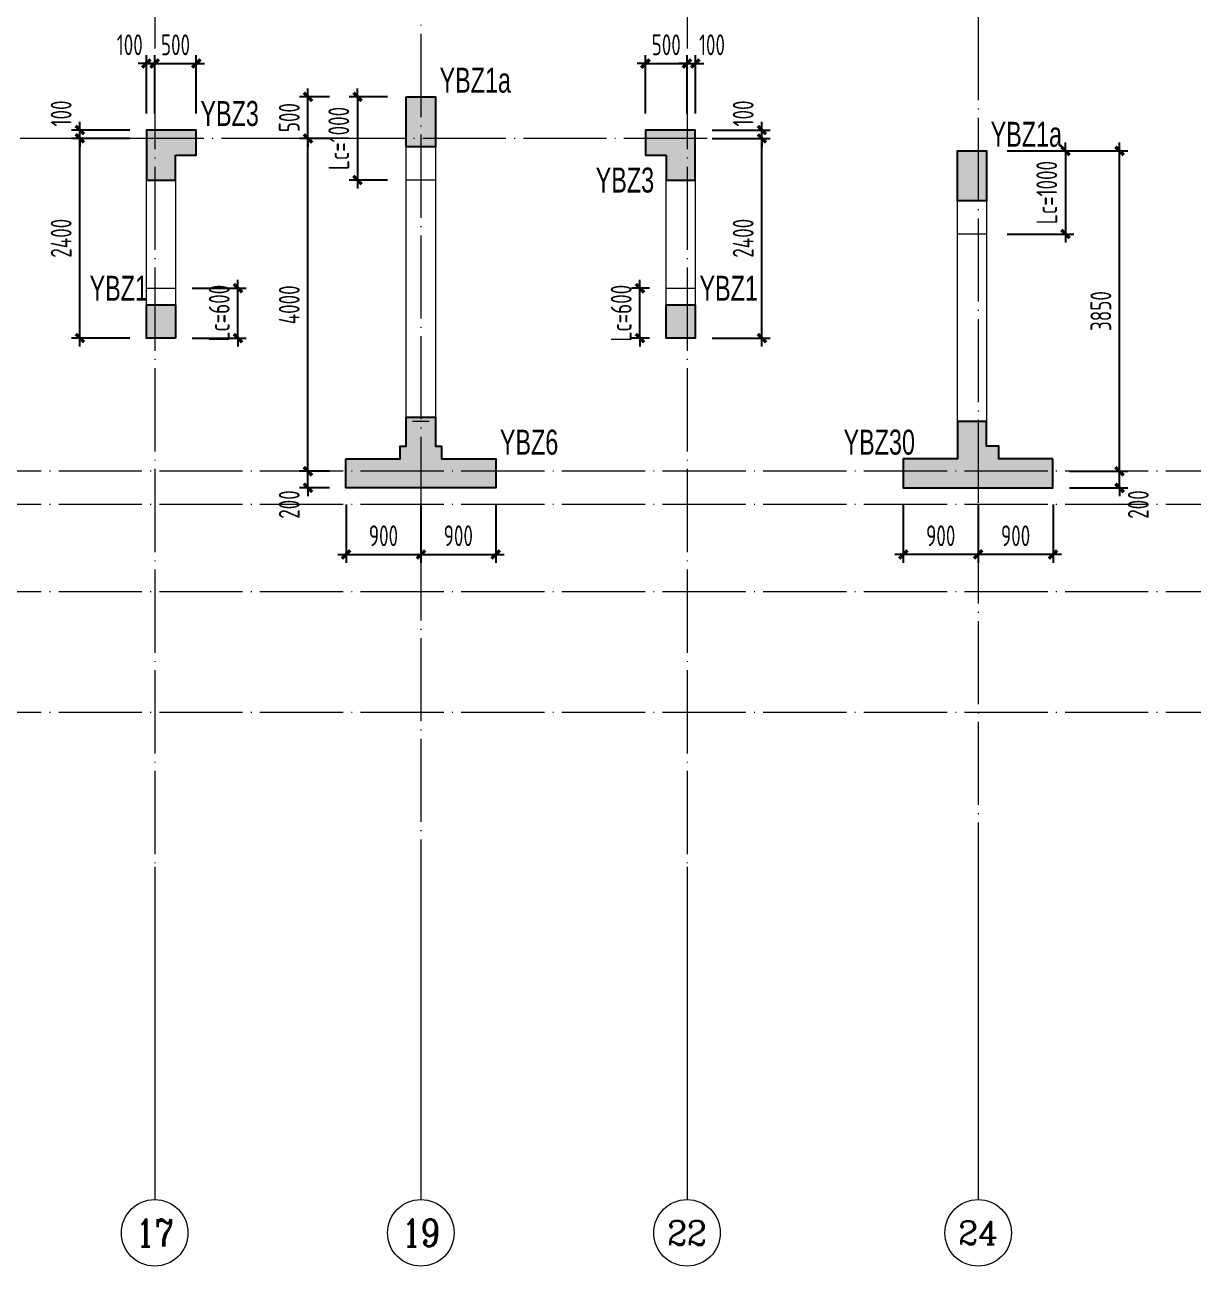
# Model space of a CAD drawing. Extents: x -129922 to 1190196, y -520662 to 139923.
# Drawn here: x 317593 to 331640, y -66506 to -51588 of the extents above; entities that cross this region are included whole.
import ezdxf
from ezdxf.enums import TextEntityAlignment as Align

# ---------------------------------------------------------------- set-up
doc = ezdxf.new("R2010")
doc.units = 0
doc.header["$LTSCALE"] = 1000
doc.header["$MEASUREMENT"] = 0
doc.linetypes.add('DOTE', pattern=[2.42, 2, -0.2, 0.02, -0.2])
for name, color, linetype, lineweight in [('A-标注-轴号', 3, 'Continuous', 15), ('A-标注-轴号文字', 7, 'Continuous', 15), ('A-轴线-塔楼', 1, 'DOTE', 9), ('A-轴线-隔墙', 41, 'DOTE', 9), ('S-基础-HATCH', 251, 'Continuous', 20), ('S-墙柱-DIM', 3, 'Continuous', 20), ('S-墙柱-Lc填充', 8, 'Continuous', 9), ('S-墙柱-WALL', 6, 'Continuous', 20), ('S-板-文字', 7, 'Continuous', 20), ('S-通用-TEXT', 7, 'Continuous', 20)]:
    doc.layers.add(name, color=color, linetype=linetype, lineweight=lineweight)
doc.layers.add('COLU_TH', color=5, linetype='Continuous')
doc.styles.add('_TCH_AXIS', font='COMPLEX.shx', dxfattribs={"bigfont": 'hztxt.shx'})
doc.styles.add('BW_Dim', font='Bweng.shx', dxfattribs={"width": 0.7, "bigfont": 'hztxt.shx'})
doc.styles.add('COMPLEX', font='COMPLEX')
doc.styles.add('TSSD_Dimension', font='tssdeng.shx', dxfattribs={"width": 0.7, "bigfont": 'HZTXT.SHX'})
doc.dimstyles.new('TSSD_100_100', dxfattribs={"dimtxt": 250, "dimasz": 100, "dimexe": 100, "dimexo": 200, "dimgap": 100, "dimtad": 1, "dimdec": 0, "dimzin": 0, "dimdsep": 46, "dimtxsty": 'TSSD_Dimension', "dimblk": 'ARCHTICK', "dimcen": 0, "dimdle": 100, "dimclrt": 7, "dimadec": 0, "dimazin": 0, "dimtfac": 1, "dimtdec": 0, "dimtix": 1, "dimtmove": 2, "dimatfit": 0, "dimfxl": 0, "dimtolj": 1, "dimtzin": 0, "dimarcsym": 0})

# ---------------------------------------------------------------- blocks, each defined once
blk = doc.blocks.new('_ArchTick')
at = {"color": 0, "linetype": 'ByBlock', "const_width": 0.4}
blk.add_lwpolyline([(-0.5, -0.5), (0.5, 0.5)], dxfattribs=at)
blk = doc.blocks.new('*D518')
at = {"layer": 'Defpoints', "color": 0, "transparency": 16777216}
for p in [(318255, -52953), (319055, -52953), (319055, -55353)]:
    blk.add_point(p, dxfattribs=at)
at = {"layer": 'S-墙柱-DIM', "color": 0, "lineweight": -2, "transparency": 16777216}
for p, q in [((318855, -52953), (318155, -52953)), ((318255, -55453), (318255, -52853)), ((318855, -55353), (318155, -55353))]:
    blk.add_line(p, q, dxfattribs=at)
at = {"layer": 'S-墙柱-DIM', "color": 0, "lineweight": -2, "transparency": 16777216, "xscale": 100, "yscale": 100, "zscale": 100}
for p, rotation in [((318255, -52953), 90), ((318255, -55353), 270)]:
    blk.add_blockref('_ArchTick', p, dxfattribs=dict(at, rotation=rotation))
at = {"layer": 'S-墙柱-DIM', "color": 7, "transparency": 16777216, "insert": (318030, -54153), "char_height": 250, "attachment_point": 5, "rotation": 90, "style": 'TSSD_Dimension'}
blk.add_mtext('\\A1;2400', dxfattribs=at)
blk = doc.blocks.new('*D519')
at = {"layer": 'Defpoints', "color": 0, "transparency": 16777216}
for p in [(318255, -52853), (319055, -52853), (319055, -52953)]:
    blk.add_point(p, dxfattribs=at)
at = {"layer": 'S-墙柱-DIM', "color": 0, "lineweight": -2, "transparency": 16777216}
for p, q in [((318255, -52853), (318255, -52753)), ((318855, -52853), (318155, -52853)), ((318855, -52953), (318155, -52953)), ((318255, -52953), (318255, -52853)), ((318255, -52953), (318255, -53053))]:
    blk.add_line(p, q, dxfattribs=at)
at = {"layer": 'S-墙柱-DIM', "color": 0, "lineweight": -2, "transparency": 16777216, "xscale": 100, "yscale": 100, "zscale": 100}
for p, rotation in [((318255, -52853), 270), ((318255, -52953), 90)]:
    blk.add_blockref('_ArchTick', p, dxfattribs=dict(at, rotation=rotation))
at = {"layer": 'S-墙柱-DIM', "color": 7, "transparency": 16777216, "insert": (318030, -52653), "char_height": 250, "attachment_point": 5, "rotation": 90, "style": 'TSSD_Dimension'}
blk.add_mtext('\\A1;100', dxfattribs=at)
blk = doc.blocks.new('*D520')
at = {"layer": 'Defpoints', "color": 0, "transparency": 16777216}
for p in [(319155, -52053), (319055, -52853), (319155, -52853)]:
    blk.add_point(p, dxfattribs=at)
at = {"layer": 'S-墙柱-DIM', "color": 0, "lineweight": -2, "transparency": 16777216}
for p, q in [((319055, -52053), (318955, -52053)), ((319055, -52653), (319055, -51953)), ((319055, -52053), (319155, -52053)), ((319155, -52653), (319155, -51953)), ((319155, -52053), (319255, -52053))]:
    blk.add_line(p, q, dxfattribs=at)
at = {"layer": 'S-墙柱-DIM', "color": 0, "lineweight": -2, "transparency": 16777216, "xscale": 100, "yscale": 100, "zscale": 100}
blk.add_blockref('_ArchTick', (319055, -52053), dxfattribs=at)
at = {"layer": 'S-墙柱-DIM', "color": 0, "lineweight": -2, "transparency": 16777216, "xscale": 100, "yscale": 100, "zscale": 100, "rotation": 180}
blk.add_blockref('_ArchTick', (319155, -52053), dxfattribs=at)
at = {"layer": 'S-墙柱-DIM', "color": 7, "transparency": 16777216, "insert": (318855, -51828), "char_height": 250, "attachment_point": 5, "style": 'TSSD_Dimension'}
blk.add_mtext('\\A1;100', dxfattribs=at)
blk = doc.blocks.new('*D521')
at = {"layer": 'Defpoints', "color": 0, "transparency": 16777216}
for p in [(319655, -52053), (319155, -52853), (319655, -52853)]:
    blk.add_point(p, dxfattribs=at)
at = {"layer": 'S-墙柱-DIM', "color": 0, "lineweight": -2, "transparency": 16777216}
for p, q in [((319155, -52053), (319055, -52053)), ((319155, -52653), (319155, -51953)), ((319155, -52053), (319655, -52053)), ((319655, -52653), (319655, -51953)), ((319655, -52053), (319755, -52053))]:
    blk.add_line(p, q, dxfattribs=at)
at = {"layer": 'S-墙柱-DIM', "color": 0, "lineweight": -2, "transparency": 16777216, "xscale": 100, "yscale": 100, "zscale": 100}
blk.add_blockref('_ArchTick', (319155, -52053), dxfattribs=at)
at = {"layer": 'S-墙柱-DIM', "color": 0, "lineweight": -2, "transparency": 16777216, "xscale": 100, "yscale": 100, "zscale": 100, "rotation": 180}
blk.add_blockref('_ArchTick', (319655, -52053), dxfattribs=at)
at = {"layer": 'S-墙柱-DIM', "color": 7, "transparency": 16777216, "insert": (319405, -51828), "char_height": 250, "attachment_point": 5, "style": 'TSSD_Dimension'}
blk.add_mtext('\\A1;500', dxfattribs=at)
blk = doc.blocks.new('*D531')
at = {"layer": 'Defpoints', "color": 0, "transparency": 16777216}
for p in [(320997, -56953), (321455, -56953), (321455, -57153)]:
    blk.add_point(p, dxfattribs=at)
at = {"layer": 'S-墙柱-DIM', "color": 0, "lineweight": -2, "transparency": 16777216}
for p, q in [((321255, -56953), (320897, -56953)), ((320997, -56953), (320997, -56853)), ((320997, -57153), (320997, -56953)), ((321255, -57153), (320897, -57153)), ((320997, -57153), (320997, -57253))]:
    blk.add_line(p, q, dxfattribs=at)
at = {"layer": 'S-墙柱-DIM', "color": 0, "lineweight": -2, "transparency": 16777216, "xscale": 100, "yscale": 100, "zscale": 100}
for p, rotation in [((320997, -56953), 270), ((320997, -57153), 90)]:
    blk.add_blockref('_ArchTick', p, dxfattribs=dict(at, rotation=rotation))
at = {"layer": 'S-墙柱-DIM', "color": 7, "transparency": 16777216, "insert": (320772, -57353), "char_height": 250, "attachment_point": 5, "rotation": 90, "style": 'TSSD_Dimension'}
blk.add_mtext('\\A1;200', dxfattribs=at)
blk = doc.blocks.new('*D532')
at = {"layer": 'Defpoints', "color": 0, "transparency": 16777216}
for p in [(320997, -52953), (321455, -52953), (321455, -56953)]:
    blk.add_point(p, dxfattribs=at)
at = {"layer": 'S-墙柱-DIM', "color": 0, "lineweight": -2, "transparency": 16777216}
for p, q in [((321255, -52953), (320897, -52953)), ((320997, -57053), (320997, -52853)), ((321255, -56953), (320897, -56953))]:
    blk.add_line(p, q, dxfattribs=at)
at = {"layer": 'S-墙柱-DIM', "color": 0, "lineweight": -2, "transparency": 16777216, "xscale": 100, "yscale": 100, "zscale": 100}
for p, rotation in [((320997, -52953), 90), ((320997, -56953), 270)]:
    blk.add_blockref('_ArchTick', p, dxfattribs=dict(at, rotation=rotation))
at = {"layer": 'S-墙柱-DIM', "color": 7, "transparency": 16777216, "insert": (320772, -54953), "char_height": 250, "attachment_point": 5, "rotation": 90, "style": 'TSSD_Dimension'}
blk.add_mtext('\\A1;4000', dxfattribs=at)
blk = doc.blocks.new('*D533')
at = {"layer": 'Defpoints', "color": 0, "transparency": 16777216}
for p in [(320997, -52453), (321455, -52453), (321455, -52953)]:
    blk.add_point(p, dxfattribs=at)
at = {"layer": 'S-墙柱-DIM', "color": 0, "lineweight": -2, "transparency": 16777216}
for p, q in [((320997, -52453), (320997, -52353)), ((321255, -52453), (320897, -52453)), ((320997, -52953), (320997, -52453)), ((321255, -52953), (320897, -52953)), ((320997, -52953), (320997, -53053))]:
    blk.add_line(p, q, dxfattribs=at)
at = {"layer": 'S-墙柱-DIM', "color": 0, "lineweight": -2, "transparency": 16777216, "xscale": 100, "yscale": 100, "zscale": 100}
for p, rotation in [((320997, -52453), 270), ((320997, -52953), 90)]:
    blk.add_blockref('_ArchTick', p, dxfattribs=dict(at, rotation=rotation))
at = {"layer": 'S-墙柱-DIM', "color": 7, "transparency": 16777216, "insert": (320772, -52703), "char_height": 250, "attachment_point": 5, "rotation": 90, "style": 'TSSD_Dimension'}
blk.add_mtext('\\A1;500', dxfattribs=at)
blk = doc.blocks.new('*D534')
at = {"layer": 'Defpoints', "color": 0, "transparency": 16777216}
for p in [(321455, -57153), (322355, -57153), (322355, -57953)]:
    blk.add_point(p, dxfattribs=at)
at = {"layer": 'S-墙柱-DIM', "color": 0, "lineweight": -2, "transparency": 16777216}
for p, q in [((321455, -57353), (321455, -58053)), ((322355, -57353), (322355, -58053)), ((321355, -57953), (322455, -57953))]:
    blk.add_line(p, q, dxfattribs=at)
at = {"layer": 'S-墙柱-DIM', "color": 0, "lineweight": -2, "transparency": 16777216, "xscale": 100, "yscale": 100, "zscale": 100, "rotation": 180}
blk.add_blockref('_ArchTick', (321455, -57953), dxfattribs=at)
at = {"layer": 'S-墙柱-DIM', "color": 0, "lineweight": -2, "transparency": 16777216, "xscale": 100, "yscale": 100, "zscale": 100}
blk.add_blockref('_ArchTick', (322355, -57953), dxfattribs=at)
at = {"layer": 'S-墙柱-DIM', "color": 7, "transparency": 16777216, "insert": (321905, -57728), "char_height": 250, "attachment_point": 5, "style": 'TSSD_Dimension'}
blk.add_mtext('\\A1;900', dxfattribs=at)
blk = doc.blocks.new('*D535')
at = {"layer": 'Defpoints', "color": 0, "transparency": 16777216}
for p in [(322355, -57153), (323255, -57153), (323255, -57953)]:
    blk.add_point(p, dxfattribs=at)
at = {"layer": 'S-墙柱-DIM', "color": 0, "lineweight": -2, "transparency": 16777216}
for p, q in [((322355, -57353), (322355, -58053)), ((323255, -57353), (323255, -58053)), ((322255, -57953), (323355, -57953))]:
    blk.add_line(p, q, dxfattribs=at)
at = {"layer": 'S-墙柱-DIM', "color": 0, "lineweight": -2, "transparency": 16777216, "xscale": 100, "yscale": 100, "zscale": 100, "rotation": 180}
blk.add_blockref('_ArchTick', (322355, -57953), dxfattribs=at)
at = {"layer": 'S-墙柱-DIM', "color": 0, "lineweight": -2, "transparency": 16777216, "xscale": 100, "yscale": 100, "zscale": 100}
blk.add_blockref('_ArchTick', (323255, -57953), dxfattribs=at)
at = {"layer": 'S-墙柱-DIM', "color": 7, "transparency": 16777216, "insert": (322805, -57728), "char_height": 250, "attachment_point": 5, "style": 'TSSD_Dimension'}
blk.add_mtext('\\A1;900', dxfattribs=at)
blk = doc.blocks.new('*D536')
at = {"layer": 'Defpoints', "color": 0, "transparency": 16777216}
for p in [(325655, -52953), (326455, -52953), (325655, -55353)]:
    blk.add_point(p, dxfattribs=at)
at = {"layer": 'S-墙柱-DIM', "color": 0, "lineweight": -2, "transparency": 16777216}
for p, q in [((325855, -52953), (326555, -52953)), ((326455, -55453), (326455, -52853)), ((325855, -55353), (326555, -55353))]:
    blk.add_line(p, q, dxfattribs=at)
at = {"layer": 'S-墙柱-DIM', "color": 0, "lineweight": -2, "transparency": 16777216, "xscale": 100, "yscale": 100, "zscale": 100}
for p, rotation in [((326455, -52953), 90), ((326455, -55353), 270)]:
    blk.add_blockref('_ArchTick', p, dxfattribs=dict(at, rotation=rotation))
at = {"layer": 'S-墙柱-DIM', "color": 7, "transparency": 16777216, "insert": (326230, -54153), "char_height": 250, "attachment_point": 5, "rotation": 90, "style": 'TSSD_Dimension'}
blk.add_mtext('\\A1;2400', dxfattribs=at)
blk = doc.blocks.new('*D537')
at = {"layer": 'Defpoints', "color": 0, "transparency": 16777216}
for p in [(325655, -52853), (325655, -52953), (326455, -52853)]:
    blk.add_point(p, dxfattribs=at)
at = {"layer": 'S-墙柱-DIM', "color": 0, "lineweight": -2, "transparency": 16777216}
for p, q in [((326455, -52853), (326455, -52753)), ((325855, -52853), (326555, -52853)), ((325855, -52953), (326555, -52953)), ((326455, -52953), (326455, -52853)), ((326455, -52953), (326455, -53053))]:
    blk.add_line(p, q, dxfattribs=at)
at = {"layer": 'S-墙柱-DIM', "color": 0, "lineweight": -2, "transparency": 16777216, "xscale": 100, "yscale": 100, "zscale": 100}
for p, rotation in [((326455, -52853), 270), ((326455, -52953), 90)]:
    blk.add_blockref('_ArchTick', p, dxfattribs=dict(at, rotation=rotation))
at = {"layer": 'S-墙柱-DIM', "color": 7, "transparency": 16777216, "insert": (326230, -52653), "char_height": 250, "attachment_point": 5, "rotation": 90, "style": 'TSSD_Dimension'}
blk.add_mtext('\\A1;100', dxfattribs=at)
blk = doc.blocks.new('*D538')
at = {"layer": 'Defpoints', "color": 0, "transparency": 16777216}
for p in [(325555, -52053), (325055, -52853), (325555, -52853)]:
    blk.add_point(p, dxfattribs=at)
at = {"layer": 'S-墙柱-DIM', "color": 0, "lineweight": -2, "transparency": 16777216}
for p, q in [((325055, -52053), (324955, -52053)), ((325055, -52653), (325055, -51953)), ((325055, -52053), (325555, -52053)), ((325555, -52653), (325555, -51953)), ((325555, -52053), (325655, -52053))]:
    blk.add_line(p, q, dxfattribs=at)
at = {"layer": 'S-墙柱-DIM', "color": 0, "lineweight": -2, "transparency": 16777216, "xscale": 100, "yscale": 100, "zscale": 100}
blk.add_blockref('_ArchTick', (325055, -52053), dxfattribs=at)
at = {"layer": 'S-墙柱-DIM', "color": 0, "lineweight": -2, "transparency": 16777216, "xscale": 100, "yscale": 100, "zscale": 100, "rotation": 180}
blk.add_blockref('_ArchTick', (325555, -52053), dxfattribs=at)
at = {"layer": 'S-墙柱-DIM', "color": 7, "transparency": 16777216, "insert": (325305, -51828), "char_height": 250, "attachment_point": 5, "style": 'TSSD_Dimension'}
blk.add_mtext('\\A1;500', dxfattribs=at)
blk = doc.blocks.new('*D539')
at = {"layer": 'Defpoints', "color": 0, "transparency": 16777216}
for p in [(325655, -52053), (325555, -52853), (325655, -52853)]:
    blk.add_point(p, dxfattribs=at)
at = {"layer": 'S-墙柱-DIM', "color": 0, "lineweight": -2, "transparency": 16777216}
for p, q in [((325555, -52053), (325455, -52053)), ((325555, -52653), (325555, -51953)), ((325555, -52053), (325655, -52053)), ((325655, -52653), (325655, -51953)), ((325655, -52053), (325755, -52053))]:
    blk.add_line(p, q, dxfattribs=at)
at = {"layer": 'S-墙柱-DIM', "color": 0, "lineweight": -2, "transparency": 16777216, "xscale": 100, "yscale": 100, "zscale": 100}
blk.add_blockref('_ArchTick', (325555, -52053), dxfattribs=at)
at = {"layer": 'S-墙柱-DIM', "color": 0, "lineweight": -2, "transparency": 16777216, "xscale": 100, "yscale": 100, "zscale": 100, "rotation": 180}
blk.add_blockref('_ArchTick', (325655, -52053), dxfattribs=at)
at = {"layer": 'S-墙柱-DIM', "color": 7, "transparency": 16777216, "insert": (325855, -51828), "char_height": 250, "attachment_point": 5, "style": 'TSSD_Dimension'}
blk.add_mtext('\\A1;100', dxfattribs=at)
blk = doc.blocks.new('*D545')
at = {"layer": 'Defpoints', "color": 0, "transparency": 16777216}
for p in [(319405, -54753), (320155, -54753), (319405, -55353)]:
    blk.add_point(p, dxfattribs=at)
at = {"layer": 'S-墙柱-DIM', "color": 0, "lineweight": -2, "transparency": 16777216}
for p, q in [((320155, -54753), (320155, -54653)), ((319605, -54753), (320255, -54753)), ((320155, -55353), (320155, -54753)), ((319605, -55353), (320255, -55353)), ((320155, -55353), (320155, -55453))]:
    blk.add_line(p, q, dxfattribs=at)
at = {"layer": 'S-墙柱-DIM', "color": 0, "lineweight": -2, "transparency": 16777216, "xscale": 100, "yscale": 100, "zscale": 100}
for p, rotation in [((320155, -54753), 270), ((320155, -55353), 90)]:
    blk.add_blockref('_ArchTick', p, dxfattribs=dict(at, rotation=rotation))
at = {"layer": 'S-墙柱-DIM', "color": 7, "transparency": 16777216, "insert": (319930, -55053), "char_height": 250, "attachment_point": 5, "rotation": 90, "style": 'TSSD_Dimension'}
blk.add_mtext('\\A1;Lc=600', dxfattribs=at)
blk = doc.blocks.new('*D546')
at = {"layer": 'Defpoints', "color": 0, "transparency": 16777216}
for p in [(324988, -54753), (325305, -54753), (325305, -55353)]:
    blk.add_point(p, dxfattribs=at)
at = {"layer": 'S-墙柱-DIM', "color": 0, "lineweight": -2, "transparency": 16777216}
for p, q in [((324988, -54753), (324988, -54653)), ((325105, -54753), (324888, -54753)), ((324988, -55353), (324988, -54753)), ((325105, -55353), (324888, -55353)), ((324988, -55353), (324988, -55453))]:
    blk.add_line(p, q, dxfattribs=at)
at = {"layer": 'S-墙柱-DIM', "color": 0, "lineweight": -2, "transparency": 16777216, "xscale": 100, "yscale": 100, "zscale": 100}
for p, rotation in [((324988, -54753), 270), ((324988, -55353), 90)]:
    blk.add_blockref('_ArchTick', p, dxfattribs=dict(at, rotation=rotation))
at = {"layer": 'S-墙柱-DIM', "color": 7, "transparency": 16777216, "insert": (324763, -55053), "char_height": 250, "attachment_point": 5, "rotation": 90, "style": 'TSSD_Dimension'}
blk.add_mtext('\\A1;Lc=600', dxfattribs=at)
blk = doc.blocks.new('*D547')
at = {"layer": 'Defpoints', "color": 0, "transparency": 16777216}
for p in [(322155, -52453), (321593, -53453), (322155, -53453)]:
    blk.add_point(p, dxfattribs=at)
at = {"layer": 'S-墙柱-DIM', "color": 0, "lineweight": -2, "transparency": 16777216}
for p, q in [((321593, -52453), (321593, -52353)), ((321955, -52453), (321493, -52453)), ((321593, -52453), (321593, -53453)), ((321955, -53453), (321493, -53453)), ((321593, -53453), (321593, -53553))]:
    blk.add_line(p, q, dxfattribs=at)
at = {"layer": 'S-墙柱-DIM', "color": 0, "lineweight": -2, "transparency": 16777216, "xscale": 100, "yscale": 100, "zscale": 100}
for p, rotation in [((321593, -52453), 270), ((321593, -53453), 90)]:
    blk.add_blockref('_ArchTick', p, dxfattribs=dict(at, rotation=rotation))
at = {"layer": 'S-墙柱-DIM', "color": 7, "transparency": 16777216, "insert": (321368, -52953), "char_height": 250, "attachment_point": 5, "rotation": 90, "style": 'TSSD_Dimension'}
blk.add_mtext('\\A1;Lc=1000', dxfattribs=at)
blk = doc.blocks.new('*D571')
at = {"layer": 'Defpoints', "color": 0, "transparency": 16777216}
for p in [(329955, -56953), (330755, -56953), (329955, -57153)]:
    blk.add_point(p, dxfattribs=at)
at = {"layer": 'S-墙柱-DIM', "color": 0, "lineweight": -2, "transparency": 16777216}
for p, q in [((330155, -56953), (330855, -56953)), ((330755, -56953), (330755, -56853)), ((330755, -57153), (330755, -56953)), ((330155, -57153), (330855, -57153)), ((330755, -57153), (330755, -57253))]:
    blk.add_line(p, q, dxfattribs=at)
at = {"layer": 'S-墙柱-DIM', "color": 0, "lineweight": -2, "transparency": 16777216, "xscale": 100, "yscale": 100, "zscale": 100}
for p, rotation in [((330755, -56953), 270), ((330755, -57153), 90)]:
    blk.add_blockref('_ArchTick', p, dxfattribs=dict(at, rotation=rotation))
at = {"layer": 'S-墙柱-DIM', "color": 7, "transparency": 16777216, "insert": (330980, -57353), "char_height": 250, "attachment_point": 5, "rotation": 90, "style": 'TSSD_Dimension'}
blk.add_mtext('\\A1;200', dxfattribs=at)
blk = doc.blocks.new('*D572')
at = {"layer": 'Defpoints', "color": 0, "transparency": 16777216}
for p in [(329955, -53103), (330755, -53103), (329955, -56953)]:
    blk.add_point(p, dxfattribs=at)
at = {"layer": 'S-墙柱-DIM', "color": 0, "lineweight": -2, "transparency": 16777216}
for p, q in [((330155, -53103), (330855, -53103)), ((330755, -57053), (330755, -53003)), ((330155, -56953), (330855, -56953))]:
    blk.add_line(p, q, dxfattribs=at)
at = {"layer": 'S-墙柱-DIM', "color": 0, "lineweight": -2, "transparency": 16777216, "xscale": 100, "yscale": 100, "zscale": 100}
for p, rotation in [((330755, -53103), 90), ((330755, -56953), 270)]:
    blk.add_blockref('_ArchTick', p, dxfattribs=dict(at, rotation=rotation))
at = {"layer": 'S-墙柱-DIM', "color": 7, "transparency": 16777216, "insert": (330530, -55028), "char_height": 250, "attachment_point": 5, "rotation": 90, "style": 'TSSD_Dimension'}
blk.add_mtext('\\A1;3850', dxfattribs=at)
blk = doc.blocks.new('*D573')
at = {"layer": 'Defpoints', "color": 0, "transparency": 16777216}
for p in [(329055, -57153), (329955, -57153), (329055, -57953)]:
    blk.add_point(p, dxfattribs=at)
at = {"layer": 'S-墙柱-DIM', "color": 0, "lineweight": -2, "transparency": 16777216}
for p, q in [((329055, -57353), (329055, -58053)), ((329955, -57353), (329955, -58053)), ((330055, -57953), (328955, -57953))]:
    blk.add_line(p, q, dxfattribs=at)
at = {"layer": 'S-墙柱-DIM', "color": 0, "lineweight": -2, "transparency": 16777216, "xscale": 100, "yscale": 100, "zscale": 100, "rotation": 180}
blk.add_blockref('_ArchTick', (329055, -57953), dxfattribs=at)
at = {"layer": 'S-墙柱-DIM', "color": 0, "lineweight": -2, "transparency": 16777216, "xscale": 100, "yscale": 100, "zscale": 100}
blk.add_blockref('_ArchTick', (329955, -57953), dxfattribs=at)
at = {"layer": 'S-墙柱-DIM', "color": 7, "transparency": 16777216, "insert": (329505, -57728), "char_height": 250, "attachment_point": 5, "style": 'TSSD_Dimension'}
blk.add_mtext('\\A1;900', dxfattribs=at)
blk = doc.blocks.new('*D574')
at = {"layer": 'Defpoints', "color": 0, "transparency": 16777216}
for p in [(328155, -57153), (329055, -57153), (328155, -57953)]:
    blk.add_point(p, dxfattribs=at)
at = {"layer": 'S-墙柱-DIM', "color": 0, "lineweight": -2, "transparency": 16777216}
for p, q in [((328155, -57353), (328155, -58053)), ((329055, -57353), (329055, -58053)), ((329155, -57953), (328055, -57953))]:
    blk.add_line(p, q, dxfattribs=at)
at = {"layer": 'S-墙柱-DIM', "color": 0, "lineweight": -2, "transparency": 16777216, "xscale": 100, "yscale": 100, "zscale": 100, "rotation": 180}
blk.add_blockref('_ArchTick', (328155, -57953), dxfattribs=at)
at = {"layer": 'S-墙柱-DIM', "color": 0, "lineweight": -2, "transparency": 16777216, "xscale": 100, "yscale": 100, "zscale": 100}
blk.add_blockref('_ArchTick', (329055, -57953), dxfattribs=at)
at = {"layer": 'S-墙柱-DIM', "color": 7, "transparency": 16777216, "insert": (328605, -57728), "char_height": 250, "attachment_point": 5, "style": 'TSSD_Dimension'}
blk.add_mtext('\\A1;900', dxfattribs=at)
blk = doc.blocks.new('*D585')
at = {"layer": 'Defpoints', "color": 0, "transparency": 16777216}
for p in [(325655, -52953), (326455, -52953), (325655, -55353)]:
    blk.add_point(p, dxfattribs=at)
at = {"layer": 'S-墙柱-DIM', "color": 0, "lineweight": -2, "transparency": 16777216}
for p, q in [((325855, -52953), (326555, -52953)), ((326455, -55453), (326455, -52853)), ((325855, -55353), (326555, -55353))]:
    blk.add_line(p, q, dxfattribs=at)
at = {"layer": 'S-墙柱-DIM', "color": 0, "lineweight": -2, "transparency": 16777216, "xscale": 100, "yscale": 100, "zscale": 100}
for p, rotation in [((326455, -52953), 90), ((326455, -55353), 270)]:
    blk.add_blockref('_ArchTick', p, dxfattribs=dict(at, rotation=rotation))
at = {"layer": 'S-墙柱-DIM', "color": 7, "transparency": 16777216, "insert": (326230, -54153), "char_height": 250, "attachment_point": 5, "rotation": 90, "style": 'TSSD_Dimension'}
blk.add_mtext('\\A1;2400', dxfattribs=at)
blk = doc.blocks.new('*D595')
at = {"layer": 'Defpoints', "color": 0, "transparency": 16777216}
for p in [(329205, -53103), (329205, -54103), (330105, -54103)]:
    blk.add_point(p, dxfattribs=at)
at = {"layer": 'S-墙柱-DIM', "color": 0, "lineweight": -2, "transparency": 16777216}
for p, q in [((329405, -53103), (330205, -53103)), ((330105, -53103), (330105, -53003)), ((330105, -53103), (330105, -54103)), ((329405, -54103), (330205, -54103)), ((330105, -54103), (330105, -54203))]:
    blk.add_line(p, q, dxfattribs=at)
at = {"layer": 'S-墙柱-DIM', "color": 0, "lineweight": -2, "transparency": 16777216, "xscale": 100, "yscale": 100, "zscale": 100}
for p, rotation in [((330105, -53103), 270), ((330105, -54103), 90)]:
    blk.add_blockref('_ArchTick', p, dxfattribs=dict(at, rotation=rotation))
at = {"layer": 'S-墙柱-DIM', "color": 7, "transparency": 16777216, "insert": (329880, -53603), "char_height": 250, "attachment_point": 5, "rotation": 90, "style": 'TSSD_Dimension'}
blk.add_mtext('\\A1;Lc=1000', dxfattribs=at)
blk = doc.blocks.new('_AXISO')
blk.add_circle((0, 0), 0.5)
at = {"layer": 'S-板-文字', "style": 'COMPLEX', "width": 1.041667}
blk.add_attdef('A', text='', height=0.56, dxfattribs=at).set_placement((-0.25, -0.28), (0.25, -0.28), align=Align.FIT)
blk = doc.blocks.new('ZHOUWANG3')
at = {"layer": 'A-标注-轴号'}
for p, q in [((115752, 226834), (115752, 222834)), ((118952, 226834), (118952, 222834)), ((122152, 226834), (122152, 222834)), ((125652, 226834), (125652, 222834))]:
    blk.add_line(p, q, dxfattribs=at)
at = {"layer": 'A-轴线-塔楼', "linetype": 'DOTE', "ltscale": 0.5}
for p, q in [((118952, 248942), (118952, 226834)), ((125652, 241886), (125652, 226834)), ((115752, 240086), (115752, 226834)), ((122152, 240086), (122152, 225988)), ((122394, 235586), (101608, 235586)), ((139798, 231586), (85362, 231586)), ((139798, 228686), (85362, 228686))]:
    blk.add_line(p, q, dxfattribs=at)
at = {"layer": 'A-轴线-隔墙', "ltscale": 0.5}
for p, q in [((139798, 231186), (85362, 231186)), ((139798, 230136), (85362, 230136))]:
    blk.add_line(p, q, dxfattribs=at)
at = {"layer": 'A-标注-轴号'}
ref = blk.add_blockref('_AXISO', (115752, 222434), dxfattribs=dict(at, xscale=800, yscale=800, zscale=800))
ref.add_attrib('A', '17', dxfattribs={"layer": 'A-标注-轴号文字', "height": 328.4, "style": '_TCH_AXIS'}).set_placement((115525, 222269), (115979, 222269), align=Align.FIT)
ref = blk.add_blockref('_AXISO', (118952, 222434), dxfattribs=dict(at, xscale=800, yscale=800, zscale=800))
ref.add_attrib('A', '19', dxfattribs={"layer": 'A-标注-轴号文字', "height": 328.4, "style": '_TCH_AXIS'}).set_placement((118725, 222269), (119179, 222269), align=Align.FIT)
ref = blk.add_blockref('_AXISO', (122152, 222434), dxfattribs=dict(at, xscale=800, yscale=800, zscale=800))
ref.add_attrib('A', '22', dxfattribs={"layer": 'A-标注-轴号文字', "height": 294.3, "style": '_TCH_AXIS'}).set_placement((121914, 222286), (122390, 222286), align=Align.FIT)
ref = blk.add_blockref('_AXISO', (125652, 222434), dxfattribs=dict(at, xscale=800, yscale=800, zscale=800))
ref.add_attrib('A', '24', dxfattribs={"layer": 'A-标注-轴号文字', "height": 282.2, "style": '_TCH_AXIS'}).set_placement((125410, 222293), (125894, 222293), align=Align.FIT)

msp = doc.modelspace()

# ---------------------------------------------------------------- hatches: boundary and pattern name
at = {"layer": 'S-基础-HATCH'}
for points in [[(322179.6, -52453.3), (322529.6, -52453.3), (322529.6, -53053.3), (322179.6, -53053.3)], [(319404.6, -53153.3), (319654.6, -53153.3), (319654.6, -52853.3), (319054.6, -52853.3), (319054.6, -53453.3), (319404.6, -53453.3)], [(325304.6, -53153.3), (325304.6, -53453.3), (325654.6, -53453.3), (325654.6, -52853.3), (325054.6, -52853.3), (325054.6, -53153.3)], [(328804.6, -53703.3), (328804.6, -53103.3), (329154.6, -53103.3), (329154.6, -53703.3)], [(319404.6, -55353.3), (319054.6, -55353.3), (319054.6, -54953.3), (319404.6, -54953.3)], [(325654.6, -54953.3), (325654.6, -55353.3), (325304.6, -55353.3), (325304.6, -54953.3)], [(321454.6, -56803.3), (322104.6, -56803.3), (322104.6, -56653.3), (322179.6, -56653.3), (322179.6, -56303.3), (322529.6, -56303.3), (322529.6, -56653.3), (322604.6, -56653.3), (322604.6, -56803.3), (323254.6, -56803.3), (323254.6, -57153.3), (321454.6, -57153.3)], [(329954.6, -56803.3), (329304.6, -56803.3), (329304.6, -56653.3), (329154.6, -56653.3), (329154.6, -56353.3), (328804.6, -56353.3), (328804.6, -56653.3), (328804.6, -56803.3), (328154.6, -56803.3), (328154.6, -57153.3), (329954.6, -57153.3)]]:
    msp.add_hatch(color=256, dxfattribs=at).paths.add_polyline_path(points)

# ---------------------------------------------------------------- linework, layer by layer
at = {"layer": 'COLU_TH'}
for points in [[(322179.6, -52453.3), (322529.6, -52453.3), (322529.6, -53053.3), (322179.6, -53053.3)], [(319404.6, -53153.3), (319654.6, -53153.3), (319654.6, -52853.3), (319054.6, -52853.3), (319054.6, -53453.3), (319404.6, -53453.3)], [(325304.6, -53153.3), (325304.6, -53453.3), (325654.6, -53453.3), (325654.6, -52853.3), (325054.6, -52853.3), (325054.6, -53153.3)], [(328804.6, -53703.3), (328804.6, -53103.3), (329154.6, -53103.3), (329154.6, -53703.3)], [(319404.6, -55353.3), (319054.6, -55353.3), (319054.6, -54953.3), (319404.6, -54953.3)], [(325654.6, -54953.3), (325654.6, -55353.3), (325304.6, -55353.3), (325304.6, -54953.3)]]:
    msp.add_lwpolyline(points, close=True, dxfattribs=at)
for points in [[(321454.6, -56803.3), (322104.6, -56803.3), (322104.6, -56653.3), (322179.6, -56653.3), (322179.6, -56303.3), (322529.6, -56303.3), (322529.6, -56653.3), (322604.6, -56653.3), (322604.6, -56803.3), (323254.6, -56803.3), (323254.6, -57153.3), (321454.6, -57153.3), (321454.6, -56803.3)], [(329954.6, -56803.3), (329304.6, -56803.3), (329304.6, -56653.3), (329154.6, -56653.3), (329154.6, -56353.3), (328804.6, -56353.3), (328804.6, -56653.3), (328804.6, -56653.3), (328804.6, -56803.3), (328154.6, -56803.3), (328154.6, -57153.3), (329954.6, -57153.3), (329954.6, -56803.3)]]:
    msp.add_lwpolyline(points, dxfattribs=at)
at = {"layer": 'S-墙柱-Lc填充'}
for p, q in [((322529.6, -53453.3), (322179.6, -53453.3)), ((329154.6, -54103.3), (328804.6, -54103.3)), ((319054.6, -54753.3), (319404.6, -54753.3)), ((325304.6, -54753.3), (325654.6, -54753.3)), ((322454.6, -56353.3), (322254.6, -56353.3)), ((329154.6, -56353.3), (328954.6, -56353.3))]:
    msp.add_line(p, q, dxfattribs=at)
at = {"layer": 'S-墙柱-WALL'}
for points in [[(321454.6, -57153.3), (321454.6, -56803.3), (322104.6, -56803.3), (322104.6, -56653.3), (322179.6, -56653.3), (322179.6, -52453.3), (322529.6, -52453.3), (322529.6, -56653.3), (322604.6, -56653.3), (322604.6, -56803.3), (323254.6, -56803.3), (323254.6, -57153.3)], [(319054.6, -55353.3), (319054.6, -52853.3), (319654.6, -52853.3), (319654.6, -53153.3), (319404.6, -53153.3), (319404.6, -55353.3)], [(325304.6, -55353.3), (325304.6, -53153.3), (325054.6, -53153.3), (325054.6, -52853.3), (325654.6, -52853.3), (325654.6, -55353.3)], [(328154.6, -57153.3), (328154.6, -56803.3), (328804.6, -56803.3), (328804.6, -56653.3), (328804.6, -53103.3), (329154.6, -53103.3), (329154.6, -56653.3), (329304.6, -56653.3), (329304.6, -56803.3), (329954.6, -56803.3), (329954.6, -57153.3)]]:
    msp.add_lwpolyline(points, close=True, dxfattribs=at)

# ---------------------------------------------------------------- block references
msp.add_blockref('ZHOUWANG3', (203402.7, -288539.7))

# ---------------------------------------------------------------- texts
at = {"layer": 'S-通用-TEXT', "color": 6, "style": 'BW_Dim', "width": 0.7}
for s, p in [('YBZ1a', (322579.6, -52403.3)), ('YBZ1a', (329204.6, -53053.3)), ('YBZ1', (318371.6, -54903.3)), ('YBZ1', (325704.6, -54903.3))]:
    msp.add_text(s, height=300, dxfattribs=at).set_placement(p)
at = {"layer": 'S-通用-TEXT', "style": 'BW_Dim', "width": 0.7}
for s, p in [('YBZ3', (319704.6, -52803.3)), ('YBZ3', (324456.6, -53603.3)), ('YBZ6', (323304.6, -56753.3)), ('YBZ30', (327436.6, -56753.3))]:
    msp.add_text(s, height=300, dxfattribs=at).set_placement(p)

# ---------------------------------------------------------------- dimensions: what is measured, and where the dimension line sits
at = {"layer": 'S-墙柱-DIM'}
for base, p1, p2, picture, middle in [((319154.6, -52053.3), (319054.6, -52853.3), (319154.6, -52853.3), '*D520', (318854.6, -51828.3)), ((325654.6, -52053.3), (325554.6, -52853.3), (325654.6, -52853.3), '*D539', (325854.6, -51828.3))]:
    dim = msp.add_linear_dim(base=base, p1=p1, p2=p2, dimstyle='TSSD_100_100', dxfattribs=at)
    dim.commit()
    dim.dimension.update_dxf_attribs({"geometry": picture, "text_midpoint": middle, "dimtype": 128})
for base, p1, p2, picture, middle in [((319654.6, -52053.3), (319154.6, -52853.3), (319654.6, -52853.3), '*D521', (319404.6, -51828.3)), ((325554.6, -52053.3), (325054.6, -52853.3), (325554.6, -52853.3), '*D538', (325304.6, -51828.3)), ((322354.6, -57953.3), (321454.6, -57153.3), (322354.6, -57153.3), '*D534', (321904.6, -57728.3)), ((323254.6, -57953.3), (322354.6, -57153.3), (323254.6, -57153.3), '*D535', (322804.6, -57728.3))]:
    dim = msp.add_linear_dim(base=base, p1=p1, p2=p2, dimstyle='TSSD_100_100', dxfattribs=at)
    dim.commit()
    dim.dimension.update_dxf_attribs({"geometry": picture, "text_midpoint": middle})
for base, p1, p2, angle, picture, middle in [((320997.2, -52453.3), (321454.6, -52953.3), (321454.6, -52453.3), 90, '*D533', (320772.2, -52703.3)), ((318254.6, -52953.3), (319054.6, -55353.3), (319054.6, -52953.3), 90, '*D518', (318029.6, -54153.3)), ((320997.2, -52953.3), (321454.6, -56953.3), (321454.6, -52953.3), 90, '*D532', (320772.2, -54953.3)), ((326454.6, -52953.3), (325654.6, -55353.3), (325654.6, -52953.3), 90, '*D536', (326229.6, -54153.3)), ((326454.6, -52953.3), (325654.6, -55353.3), (325654.6, -52953.3), 90, '*D585', (326229.6, -54153.3)), ((330754.6, -53103.3), (329954.6, -56953.3), (329954.6, -53103.3), 90, '*D572', (330529.6, -55028.3)), ((328154.6, -57953.3), (329054.6, -57153.3), (328154.6, -57153.3), 180, '*D574', (328604.6, -57728.3)), ((329054.6, -57953.3), (329954.6, -57153.3), (329054.6, -57153.3), 180, '*D573', (329504.6, -57728.3))]:
    dim = msp.add_linear_dim(base=base, p1=p1, p2=p2, angle=angle, dimstyle='TSSD_100_100', dxfattribs=at)
    dim.commit()
    dim.dimension.update_dxf_attribs({"geometry": picture, "text_midpoint": middle})
for base, p1, p2, angle, picture, middle in [((321593.1, -53453.3), (322154.6, -52453.3), (322154.6, -53453.3), 270, '*D547', (321368.1, -52953.3)), ((330104.6, -54103.3), (329204.6, -53103.3), (329204.6, -54103.3), 270, '*D595', (329879.6, -53603.3)), ((320154.6, -54753.3), (319404.6, -55353.3), (319404.6, -54753.3), 90, '*D545', (319929.6, -55053.3)), ((324988.1, -54753.3), (325304.6, -55353.3), (325304.6, -54753.3), 90, '*D546', (324763.1, -55053.3))]:
    dim = msp.add_linear_dim(base=base, p1=p1, p2=p2, angle=angle, text='Lc=<>', dimstyle='TSSD_100_100', dxfattribs=at)
    dim.commit()
    dim.dimension.update_dxf_attribs({"geometry": picture, "text_midpoint": middle})
for base, p1, p2, picture, middle in [((318254.6, -52853.3), (319054.6, -52953.3), (319054.6, -52853.3), '*D519', (318029.6, -52653.3)), ((326454.6, -52853.3), (325654.6, -52953.3), (325654.6, -52853.3), '*D537', (326229.6, -52653.3)), ((320997.2, -56953.3), (321454.6, -57153.3), (321454.6, -56953.3), '*D531', (320772.2, -57353.3)), ((330754.6, -56953.3), (329954.6, -57153.3), (329954.6, -56953.3), '*D571', (330979.6, -57353.3))]:
    dim = msp.add_linear_dim(base=base, p1=p1, p2=p2, angle=90, dimstyle='TSSD_100_100', dxfattribs=at)
    dim.commit()
    dim.dimension.update_dxf_attribs({"geometry": picture, "text_midpoint": middle, "dimtype": 128})

doc.saveas('drawing.dxf')
